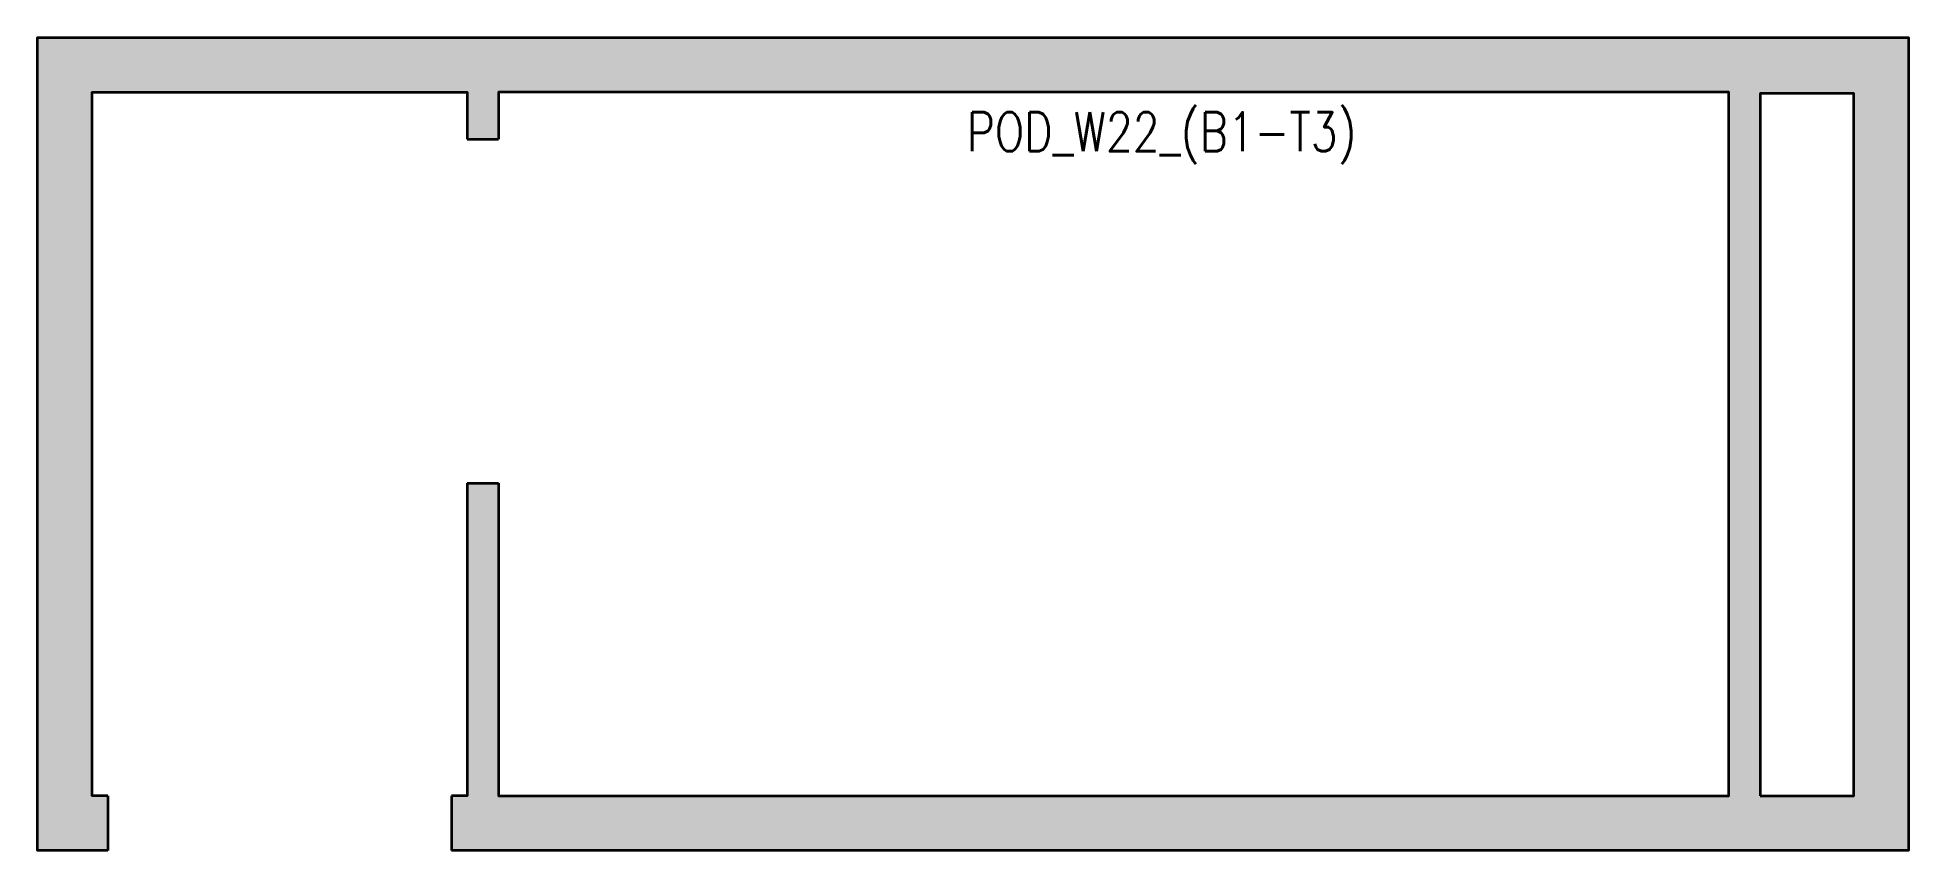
# Model space of a CAD drawing. Header units: millimetres. Extents: x 118675 to 130650, y 59450 to 64650.
import ezdxf

# ---------------------------------------------------------------- set-up
doc = ezdxf.new("R2010")
doc.units = ezdxf.units.MM
doc.header["$MEASUREMENT"] = 0
doc.layers.add('NDC_S_HATCH COLUMN AND WALL', color=251, linetype='Continuous', lineweight=13)
doc.layers.add('NDC_S_WALL', color=6, linetype='Continuous', lineweight=35)
doc.styles.add('NDC_BAR 2', font='romans.shx', dxfattribs={"width": 0.8})

msp = doc.modelspace()

# ---------------------------------------------------------------- hatches: boundary and pattern name
at = {"layer": 'NDC_S_HATCH COLUMN AND WALL', "ltscale": 200}
h = msp.add_hatch(color=256, dxfattribs=at)
h.dxf.hatch_style = 1
h.paths.add_polyline_path([(129700, 64292), (130300, 64292), (130300, 59800), (129700, 59800)], flags=16)
h.paths.add_polyline_path([(121425, 64000), (121625, 64000), (121625, 64300), (129500, 64300), (129500, 59800), (121625, 59800), (121625, 61800), (121425, 61800), (121425, 59800), (121325, 59800), (121325, 59450), (130650, 59450), (130650, 64650), (118675, 64650), (118675, 59450), (119125, 59450), (119125, 59800), (119025, 59800), (119025, 64300), (121425, 64300)])

# ---------------------------------------------------------------- linework, layer by layer
at = {"layer": 'NDC_S_WALL'}
for p, q in [((121425, 64000), (121625, 64000)), ((121425, 61800), (121625, 61800)), ((119125, 59800), (119125, 59450)), ((121325, 59800), (121325, 59450))]:
    msp.add_line(p, q, dxfattribs=at)
for points in [[(119125, 59450), (118675, 59450), (118675, 64650), (130650, 64650), (130650, 59450), (121325, 59450)], [(119125, 59800), (119025, 59800), (119025, 64300), (121425, 64300), (121425, 64000)], [(121625, 61800), (121625, 59800), (129500, 59800), (129500, 64300), (121625, 64300), (121625, 64000)], [(121425, 61800), (121425, 59800), (121325, 59800)]]:
    msp.add_lwpolyline(points, dxfattribs=at)
msp.add_lwpolyline([(129700, 59800), (130300, 59800), (130300, 64292), (129700, 64292)], close=True, dxfattribs=at)

# ---------------------------------------------------------------- texts
at = {"layer": 'Defpoints', "style": 'NDC_BAR 2', "width": 0.8}
msp.add_text('POD_W22_(B1-T3)', height=250, dxfattribs=at).set_placement((124622, 63922))

doc.saveas('drawing.dxf')
